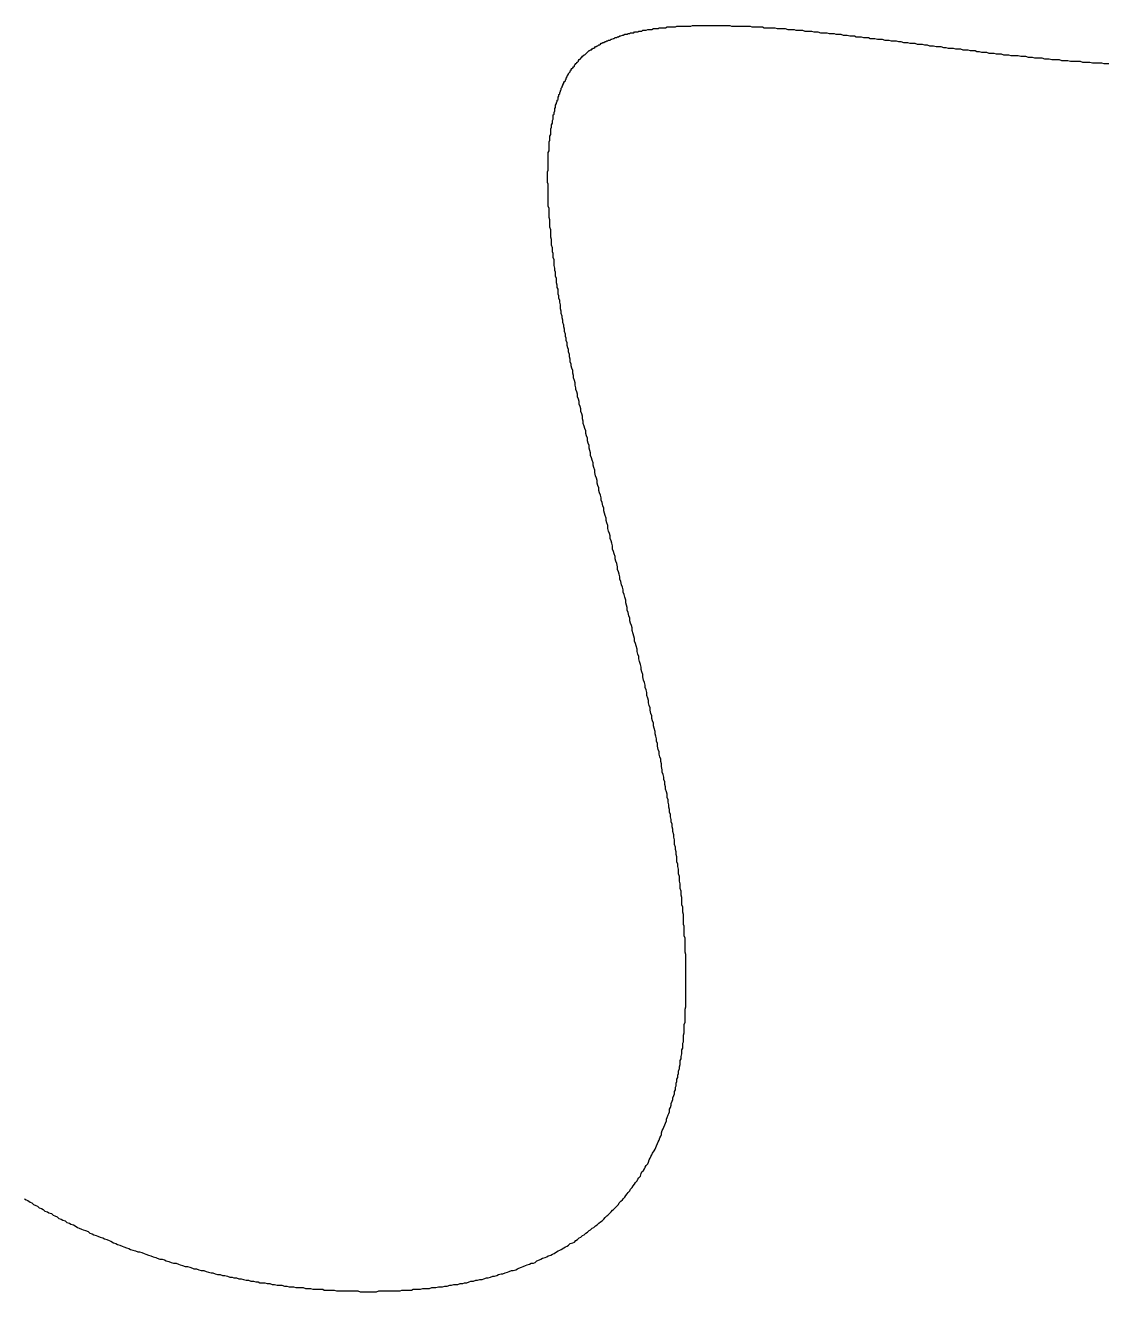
# Model space of a CAD drawing. Header units: millimetres. Extents: x 289 to 9778, y -894 to 6380.
# Drawn here: x 7140.23 to 7153.53, y -196.32 to -180.77 of the extents above; entities that cross this region are included whole.
import ezdxf

# ---------------------------------------------------------------- set-up
doc = ezdxf.new("R2010")
doc.units = ezdxf.units.MM
doc.layers.add('DRAW', color=7, linetype='Continuous')

msp = doc.modelspace()

# ---------------------------------------------------------------- linework, layer by layer
at = {"layer": 'DRAW'}
msp.add_polyline3d([(7140.22, -195.183, 0), (7140.24, -195.193, 0), (7140.26, -195.203, 0), (7140.29, -195.223, 0), (7140.31, -195.233, 0), (7140.33, -195.253, 0), (7140.36, -195.263, 0), (7140.38, -195.273, 0), (7140.4, -195.293, 0), (7140.43, -195.303, 0), (7140.45, -195.313, 0), (7140.47, -195.333, 0), (7140.5, -195.343, 0), (7140.52, -195.353, 0), (7140.55, -195.363, 0), (7140.57, -195.383, 0), (7140.59, -195.393, 0), (7140.62, -195.403, 0), (7140.64, -195.423, 0), (7140.67, -195.433, 0), (7140.69, -195.443, 0), (7140.72, -195.453, 0), (7140.74, -195.473, 0), (7140.77, -195.483, 0), (7140.79, -195.493, 0), (7140.82, -195.503, 0), (7140.84, -195.513, 0), (7140.87, -195.533, 0), (7140.89, -195.543, 0), (7140.92, -195.553, 0), (7140.94, -195.563, 0), (7140.97, -195.573, 0), (7141, -195.583, 0), (7141.02, -195.603, 0), (7141.05, -195.613, 0), (7141.07, -195.623, 0), (7141.1, -195.633, 0), (7141.12, -195.643, 0), (7141.15, -195.653, 0), (7141.18, -195.663, 0), (7141.2, -195.673, 0), (7141.23, -195.683, 0), (7141.26, -195.693, 0), (7141.28, -195.703, 0), (7141.31, -195.723, 0), (7141.34, -195.733, 0), (7141.36, -195.743, 0), (7141.39, -195.753, 0), (7141.42, -195.763, 0), (7141.44, -195.773, 0), (7141.47, -195.783, 0), (7141.5, -195.793, 0), (7141.52, -195.803, 0), (7141.55, -195.813, 0), (7141.58, -195.823, 0), (7141.61, -195.833, 0), (7141.63, -195.833, 0), (7141.66, -195.843, 0), (7141.69, -195.853, 0), (7141.71, -195.863, 0), (7141.74, -195.873, 0), (7141.77, -195.883, 0), (7141.8, -195.893, 0), (7141.83, -195.903, 0), (7141.85, -195.913, 0), (7141.88, -195.923, 0), (7141.91, -195.923, 0), (7141.94, -195.933, 0), (7141.96, -195.943, 0), (7141.99, -195.953, 0), (7142.02, -195.963, 0), (7142.05, -195.973, 0), (7142.08, -195.973, 0), (7142.11, -195.983, 0), (7142.13, -195.993, 0), (7142.16, -196.003, 0), (7142.19, -196.013, 0), (7142.22, -196.013, 0), (7142.25, -196.023, 0), (7142.28, -196.033, 0), (7142.3, -196.043, 0), (7142.33, -196.043, 0), (7142.36, -196.053, 0), (7142.39, -196.063, 0), (7142.42, -196.063, 0), (7142.45, -196.073, 0), (7142.48, -196.083, 0), (7142.51, -196.093, 0), (7142.53, -196.093, 0), (7142.56, -196.103, 0), (7142.59, -196.113, 0), (7142.62, -196.113, 0), (7142.65, -196.123, 0), (7142.68, -196.123, 0), (7142.71, -196.133, 0), (7142.74, -196.143, 0), (7142.77, -196.143, 0), (7142.79, -196.153, 0), (7142.82, -196.153, 0), (7142.85, -196.163, 0), (7142.88, -196.163, 0), (7142.91, -196.173, 0), (7142.94, -196.183, 0), (7142.97, -196.183, 0), (7143, -196.193, 0), (7143.03, -196.193, 0), (7143.06, -196.203, 0), (7143.09, -196.203, 0), (7143.11, -196.213, 0), (7143.14, -196.213, 0), (7143.17, -196.213, 0), (7143.2, -196.223, 0), (7143.23, -196.223, 0), (7143.26, -196.233, 0), (7143.29, -196.233, 0), (7143.32, -196.243, 0), (7143.35, -196.243, 0), (7143.38, -196.243, 0), (7143.41, -196.253, 0), (7143.44, -196.253, 0), (7143.47, -196.263, 0), (7143.49, -196.263, 0), (7143.52, -196.263, 0), (7143.55, -196.273, 0), (7143.58, -196.273, 0), (7143.61, -196.273, 0), (7143.64, -196.273, 0), (7143.67, -196.283, 0), (7143.7, -196.283, 0), (7143.73, -196.283, 0), (7143.76, -196.293, 0), (7143.79, -196.293, 0), (7143.82, -196.293, 0), (7143.85, -196.293, 0), (7143.88, -196.293, 0), (7143.9, -196.303, 0), (7143.93, -196.303, 0), (7143.96, -196.303, 0), (7143.99, -196.303, 0), (7144.02, -196.303, 0), (7144.05, -196.313, 0), (7144.08, -196.313, 0), (7144.11, -196.313, 0), (7144.14, -196.313, 0), (7144.17, -196.313, 0), (7144.2, -196.313, 0), (7144.22, -196.313, 0), (7144.25, -196.313, 0), (7144.28, -196.313, 0), (7144.31, -196.313, 0), (7144.34, -196.323, 0), (7144.37, -196.323, 0), (7144.4, -196.323, 0), (7144.43, -196.323, 0), (7144.45, -196.323, 0), (7144.48, -196.323, 0), (7144.51, -196.323, 0), (7144.54, -196.323, 0), (7144.57, -196.313, 0), (7144.6, -196.313, 0), (7144.63, -196.313, 0), (7144.66, -196.313, 0), (7144.68, -196.313, 0), (7144.71, -196.313, 0), (7144.74, -196.313, 0), (7144.77, -196.313, 0), (7144.8, -196.313, 0), (7144.83, -196.313, 0), (7144.85, -196.303, 0), (7144.88, -196.303, 0), (7144.91, -196.303, 0), (7144.94, -196.303, 0), (7144.97, -196.303, 0), (7144.99, -196.293, 0), (7145.02, -196.293, 0), (7145.05, -196.293, 0), (7145.08, -196.293, 0), (7145.11, -196.283, 0), (7145.13, -196.283, 0), (7145.16, -196.283, 0), (7145.19, -196.283, 0), (7145.22, -196.273, 0), (7145.24, -196.273, 0), (7145.27, -196.273, 0), (7145.3, -196.263, 0), (7145.33, -196.263, 0), (7145.35, -196.263, 0), (7145.38, -196.253, 0), (7145.41, -196.253, 0), (7145.44, -196.243, 0), (7145.46, -196.243, 0), (7145.49, -196.233, 0), (7145.52, -196.233, 0), (7145.54, -196.233, 0), (7145.57, -196.223, 0), (7145.6, -196.223, 0), (7145.62, -196.213, 0), (7145.65, -196.213, 0), (7145.68, -196.203, 0), (7145.7, -196.193, 0), (7145.73, -196.193, 0), (7145.76, -196.183, 0), (7145.78, -196.183, 0), (7145.81, -196.173, 0), (7145.84, -196.173, 0), (7145.86, -196.163, 0), (7145.89, -196.153, 0), (7145.91, -196.153, 0), (7145.94, -196.143, 0), (7145.97, -196.133, 0), (7145.99, -196.133, 0), (7146.02, -196.123, 0), (7146.04, -196.113, 0), (7146.07, -196.103, 0), (7146.09, -196.103, 0), (7146.12, -196.093, 0), (7146.15, -196.083, 0), (7146.17, -196.073, 0), (7146.2, -196.063, 0), (7146.22, -196.063, 0), (7146.25, -196.053, 0), (7146.27, -196.043, 0), (7146.29, -196.033, 0), (7146.32, -196.023, 0), (7146.34, -196.013, 0), (7146.37, -196.003, 0), (7146.39, -195.993, 0), (7146.42, -195.983, 0), (7146.44, -195.973, 0), (7146.47, -195.973, 0), (7146.49, -195.963, 0), (7146.51, -195.943, 0), (7146.54, -195.933, 0), (7146.56, -195.923, 0), (7146.58, -195.913, 0), (7146.61, -195.903, 0), (7146.63, -195.893, 0), (7146.65, -195.883, 0), (7146.68, -195.873, 0), (7146.7, -195.863, 0), (7146.72, -195.853, 0), (7146.75, -195.833, 0), (7146.77, -195.823, 0), (7146.79, -195.813, 0), (7146.81, -195.803, 0), (7146.84, -195.783, 0), (7146.86, -195.773, 0), (7146.88, -195.763, 0), (7146.9, -195.753, 0), (7146.92, -195.733, 0), (7146.95, -195.723, 0), (7146.97, -195.713, 0), (7146.99, -195.693, 0), (7147.01, -195.683, 0), (7147.03, -195.663, 0), (7147.05, -195.653, 0), (7147.07, -195.633, 0), (7147.09, -195.623, 0), (7147.11, -195.603, 0), (7147.13, -195.593, 0), (7147.15, -195.573, 0), (7147.17, -195.563, 0), (7147.19, -195.543, 0), (7147.21, -195.533, 0), (7147.23, -195.513, 0), (7147.25, -195.503, 0), (7147.27, -195.483, 0), (7147.29, -195.463, 0), (7147.31, -195.453, 0), (7147.33, -195.433, 0), (7147.35, -195.413, 0), (7147.37, -195.393, 0), (7147.38, -195.383, 0), (7147.4, -195.363, 0), (7147.42, -195.343, 0), (7147.44, -195.323, 0), (7147.45, -195.313, 0), (7147.47, -195.293, 0), (7147.49, -195.273, 0), (7147.51, -195.253, 0), (7147.52, -195.233, 0), (7147.54, -195.213, 0), (7147.56, -195.193, 0), (7147.57, -195.183, 0), (7147.59, -195.163, 0), (7147.6, -195.143, 0), (7147.62, -195.123, 0), (7147.63, -195.103, 0), (7147.65, -195.083, 0), (7147.66, -195.063, 0), (7147.68, -195.043, 0), (7147.69, -195.023, 0), (7147.71, -195.003, 0), (7147.72, -194.983, 0), (7147.74, -194.963, 0), (7147.75, -194.943, 0), (7147.76, -194.923, 0), (7147.78, -194.903, 0), (7147.79, -194.873, 0), (7147.8, -194.853, 0), (7147.82, -194.833, 0), (7147.83, -194.813, 0), (7147.84, -194.793, 0), (7147.85, -194.773, 0), (7147.87, -194.753, 0), (7147.88, -194.733, 0), (7147.89, -194.703, 0), (7147.9, -194.683, 0), (7147.91, -194.663, 0), (7147.92, -194.643, 0), (7147.93, -194.623, 0), (7147.95, -194.593, 0), (7147.96, -194.573, 0), (7147.97, -194.553, 0), (7147.98, -194.533, 0), (7147.99, -194.503, 0), (7148, -194.483, 0), (7148.01, -194.463, 0), (7148.02, -194.433, 0), (7148.03, -194.413, 0), (7148.04, -194.393, 0), (7148.04, -194.373, 0), (7148.05, -194.343, 0), (7148.06, -194.323, 0), (7148.07, -194.303, 0), (7148.08, -194.273, 0), (7148.09, -194.253, 0), (7148.1, -194.223, 0), (7148.1, -194.203, 0), (7148.11, -194.183, 0), (7148.12, -194.153, 0), (7148.13, -194.133, 0), (7148.14, -194.113, 0), (7148.14, -194.083, 0), (7148.15, -194.063, 0), (7148.16, -194.033, 0), (7148.16, -194.013, 0), (7148.17, -193.983, 0), (7148.18, -193.963, 0), (7148.18, -193.943, 0), (7148.19, -193.913, 0), (7148.2, -193.893, 0), (7148.2, -193.863, 0), (7148.21, -193.843, 0), (7148.21, -193.813, 0), (7148.22, -193.793, 0), (7148.22, -193.763, 0), (7148.23, -193.743, 0), (7148.23, -193.713, 0), (7148.24, -193.693, 0), (7148.24, -193.663, 0), (7148.25, -193.643, 0), (7148.25, -193.613, 0), (7148.26, -193.583, 0), (7148.26, -193.563, 0), (7148.27, -193.533, 0), (7148.27, -193.513, 0), (7148.27, -193.483, 0), (7148.28, -193.463, 0), (7148.28, -193.433, 0), (7148.29, -193.403, 0), (7148.29, -193.383, 0), (7148.29, -193.353, 0), (7148.3, -193.333, 0), (7148.3, -193.303, 0), (7148.3, -193.273, 0), (7148.31, -193.253, 0), (7148.31, -193.223, 0), (7148.31, -193.193, 0), (7148.31, -193.173, 0), (7148.32, -193.143, 0), (7148.32, -193.123, 0), (7148.32, -193.093, 0), (7148.32, -193.063, 0), (7148.32, -193.043, 0), (7148.33, -193.013, 0), (7148.33, -192.983, 0), (7148.33, -192.953, 0), (7148.33, -192.933, 0), (7148.33, -192.903, 0), (7148.33, -192.873, 0), (7148.33, -192.853, 0), (7148.34, -192.823, 0), (7148.34, -192.793, 0), (7148.34, -192.763, 0), (7148.34, -192.743, 0), (7148.34, -192.713, 0), (7148.34, -192.683, 0), (7148.34, -192.663, 0), (7148.34, -192.633, 0), (7148.34, -192.603, 0), (7148.34, -192.573, 0), (7148.34, -192.543, 0), (7148.34, -192.523, 0), (7148.34, -192.493, 0), (7148.34, -192.463, 0), (7148.34, -192.433, 0), (7148.34, -192.413, 0), (7148.34, -192.383, 0), (7148.34, -192.353, 0), (7148.34, -192.323, 0), (7148.34, -192.293, 0), (7148.34, -192.263, 0), (7148.34, -192.243, 0), (7148.34, -192.213, 0), (7148.34, -192.183, 0), (7148.33, -192.153, 0), (7148.33, -192.123, 0), (7148.33, -192.093, 0), (7148.33, -192.073, 0), (7148.33, -192.043, 0), (7148.33, -192.013, 0), (7148.33, -191.983, 0), (7148.32, -191.953, 0), (7148.32, -191.923, 0), (7148.32, -191.893, 0), (7148.32, -191.863, 0), (7148.32, -191.833, 0), (7148.31, -191.813, 0), (7148.31, -191.783, 0), (7148.31, -191.753, 0), (7148.31, -191.723, 0), (7148.31, -191.693, 0), (7148.3, -191.663, 0), (7148.3, -191.633, 0), (7148.3, -191.603, 0), (7148.29, -191.573, 0), (7148.29, -191.543, 0), (7148.29, -191.513, 0), (7148.29, -191.483, 0), (7148.28, -191.453, 0), (7148.28, -191.433, 0), (7148.28, -191.403, 0), (7148.27, -191.373, 0), (7148.27, -191.343, 0), (7148.27, -191.313, 0), (7148.26, -191.283, 0), (7148.26, -191.253, 0), (7148.26, -191.223, 0), (7148.25, -191.193, 0), (7148.25, -191.163, 0), (7148.25, -191.133, 0), (7148.24, -191.103, 0), (7148.24, -191.073, 0), (7148.23, -191.043, 0), (7148.23, -191.013, 0), (7148.23, -190.983, 0), (7148.22, -190.953, 0), (7148.22, -190.923, 0), (7148.21, -190.893, 0), (7148.21, -190.863, 0), (7148.2, -190.833, 0), (7148.2, -190.803, 0), (7148.2, -190.773, 0), (7148.19, -190.743, 0), (7148.19, -190.713, 0), (7148.18, -190.673, 0), (7148.18, -190.643, 0), (7148.17, -190.613, 0), (7148.17, -190.583, 0), (7148.16, -190.553, 0), (7148.16, -190.523, 0), (7148.15, -190.493, 0), (7148.15, -190.463, 0), (7148.14, -190.433, 0), (7148.14, -190.403, 0), (7148.13, -190.373, 0), (7148.13, -190.343, 0), (7148.12, -190.313, 0), (7148.12, -190.283, 0), (7148.11, -190.253, 0), (7148.11, -190.213, 0), (7148.1, -190.183, 0), (7148.09, -190.153, 0), (7148.09, -190.123, 0), (7148.08, -190.093, 0), (7148.08, -190.063, 0), (7148.07, -190.033, 0), (7148.07, -190.003, 0), (7148.06, -189.973, 0), (7148.05, -189.943, 0), (7148.05, -189.913, 0), (7148.04, -189.873, 0), (7148.04, -189.843, 0), (7148.03, -189.813, 0), (7148.03, -189.783, 0), (7148.02, -189.753, 0), (7148.01, -189.723, 0), (7148.01, -189.693, 0), (7148, -189.663, 0), (7147.99, -189.623, 0), (7147.99, -189.593, 0), (7147.98, -189.563, 0), (7147.98, -189.533, 0), (7147.97, -189.503, 0), (7147.96, -189.473, 0), (7147.96, -189.443, 0), (7147.95, -189.403, 0), (7147.94, -189.373, 0), (7147.94, -189.343, 0), (7147.93, -189.313, 0), (7147.92, -189.283, 0), (7147.92, -189.253, 0), (7147.91, -189.223, 0), (7147.9, -189.183, 0), (7147.9, -189.153, 0), (7147.89, -189.123, 0), (7147.88, -189.093, 0), (7147.88, -189.063, 0), (7147.87, -189.033, 0), (7147.86, -189.003, 0), (7147.86, -188.963, 0), (7147.85, -188.933, 0), (7147.84, -188.903, 0), (7147.84, -188.873, 0), (7147.83, -188.843, 0), (7147.82, -188.813, 0), (7147.81, -188.773, 0), (7147.81, -188.743, 0), (7147.8, -188.713, 0), (7147.79, -188.683, 0), (7147.79, -188.653, 0), (7147.78, -188.623, 0), (7147.77, -188.583, 0), (7147.76, -188.553, 0), (7147.76, -188.523, 0), (7147.75, -188.493, 0), (7147.74, -188.463, 0), (7147.74, -188.433, 0), (7147.73, -188.393, 0), (7147.72, -188.363, 0), (7147.71, -188.333, 0), (7147.71, -188.303, 0), (7147.7, -188.273, 0), (7147.69, -188.243, 0), (7147.68, -188.203, 0), (7147.68, -188.173, 0), (7147.67, -188.143, 0), (7147.66, -188.113, 0), (7147.65, -188.083, 0), (7147.65, -188.053, 0), (7147.64, -188.023, 0), (7147.63, -187.983, 0), (7147.62, -187.953, 0), (7147.62, -187.923, 0), (7147.61, -187.893, 0), (7147.6, -187.863, 0), (7147.6, -187.833, 0), (7147.59, -187.793, 0), (7147.58, -187.763, 0), (7147.57, -187.733, 0), (7147.57, -187.703, 0), (7147.56, -187.673, 0), (7147.55, -187.643, 0), (7147.54, -187.603, 0), (7147.53, -187.573, 0), (7147.53, -187.543, 0), (7147.52, -187.513, 0), (7147.51, -187.483, 0), (7147.5, -187.453, 0), (7147.5, -187.423, 0), (7147.49, -187.383, 0), (7147.48, -187.353, 0), (7147.47, -187.323, 0), (7147.47, -187.293, 0), (7147.46, -187.263, 0), (7147.45, -187.233, 0), (7147.44, -187.203, 0), (7147.44, -187.163, 0), (7147.43, -187.133, 0), (7147.42, -187.103, 0), (7147.41, -187.073, 0), (7147.41, -187.043, 0), (7147.4, -187.013, 0), (7147.39, -186.983, 0), (7147.38, -186.953, 0), (7147.38, -186.913, 0), (7147.37, -186.883, 0), (7147.36, -186.853, 0), (7147.36, -186.823, 0), (7147.35, -186.793, 0), (7147.34, -186.763, 0), (7147.33, -186.733, 0), (7147.33, -186.703, 0), (7147.32, -186.673, 0), (7147.31, -186.633, 0), (7147.3, -186.603, 0), (7147.3, -186.573, 0), (7147.29, -186.543, 0), (7147.28, -186.513, 0), (7147.27, -186.483, 0), (7147.27, -186.453, 0), (7147.26, -186.423, 0), (7147.25, -186.393, 0), (7147.25, -186.363, 0), (7147.24, -186.333, 0), (7147.23, -186.303, 0), (7147.22, -186.263, 0), (7147.22, -186.233, 0), (7147.21, -186.203, 0), (7147.2, -186.173, 0), (7147.2, -186.143, 0), (7147.19, -186.113, 0), (7147.18, -186.083, 0), (7147.17, -186.053, 0), (7147.17, -186.023, 0), (7147.16, -185.993, 0), (7147.15, -185.963, 0), (7147.15, -185.933, 0), (7147.14, -185.903, 0), (7147.13, -185.873, 0), (7147.13, -185.843, 0), (7147.12, -185.813, 0), (7147.11, -185.783, 0), (7147.11, -185.753, 0), (7147.1, -185.723, 0), (7147.09, -185.693, 0), (7147.08, -185.663, 0), (7147.08, -185.633, 0), (7147.07, -185.603, 0), (7147.07, -185.573, 0), (7147.06, -185.543, 0), (7147.05, -185.513, 0), (7147.05, -185.483, 0), (7147.04, -185.453, 0), (7147.03, -185.423, 0), (7147.03, -185.393, 0), (7147.02, -185.363, 0), (7147.01, -185.333, 0), (7147.01, -185.303, 0), (7147, -185.273, 0), (7146.99, -185.243, 0), (7146.99, -185.223, 0), (7146.98, -185.193, 0), (7146.98, -185.163, 0), (7146.97, -185.133, 0), (7146.96, -185.103, 0), (7146.96, -185.073, 0), (7146.95, -185.043, 0), (7146.95, -185.013, 0), (7146.94, -184.983, 0), (7146.93, -184.953, 0), (7146.93, -184.933, 0), (7146.92, -184.903, 0), (7146.92, -184.873, 0), (7146.91, -184.843, 0), (7146.91, -184.813, 0), (7146.9, -184.783, 0), (7146.9, -184.753, 0), (7146.89, -184.733, 0), (7146.88, -184.703, 0), (7146.88, -184.673, 0), (7146.87, -184.643, 0), (7146.87, -184.613, 0), (7146.86, -184.593, 0), (7146.86, -184.563, 0), (7146.85, -184.533, 0), (7146.85, -184.503, 0), (7146.84, -184.473, 0), (7146.84, -184.453, 0), (7146.83, -184.423, 0), (7146.83, -184.393, 0), (7146.82, -184.363, 0), (7146.82, -184.343, 0), (7146.81, -184.313, 0), (7146.81, -184.283, 0), (7146.8, -184.253, 0), (7146.8, -184.233, 0), (7146.8, -184.203, 0), (7146.79, -184.173, 0), (7146.79, -184.153, 0), (7146.78, -184.123, 0), (7146.78, -184.093, 0), (7146.77, -184.073, 0), (7146.77, -184.043, 0), (7146.77, -184.013, 0), (7146.76, -183.993, 0), (7146.76, -183.963, 0), (7146.75, -183.933, 0), (7146.75, -183.913, 0), (7146.75, -183.883, 0), (7146.74, -183.853, 0), (7146.74, -183.833, 0), (7146.74, -183.803, 0), (7146.73, -183.783, 0), (7146.73, -183.753, 0), (7146.72, -183.723, 0), (7146.72, -183.703, 0), (7146.72, -183.673, 0), (7146.72, -183.653, 0), (7146.71, -183.623, 0), (7146.71, -183.603, 0), (7146.71, -183.573, 0), (7146.7, -183.553, 0), (7146.7, -183.523, 0), (7146.7, -183.503, 0), (7146.69, -183.473, 0), (7146.69, -183.453, 0), (7146.69, -183.423, 0), (7146.69, -183.403, 0), (7146.68, -183.373, 0), (7146.68, -183.353, 0), (7146.68, -183.323, 0), (7146.68, -183.303, 0), (7146.68, -183.283, 0), (7146.67, -183.253, 0), (7146.67, -183.233, 0), (7146.67, -183.203, 0), (7146.67, -183.183, 0), (7146.67, -183.163, 0), (7146.66, -183.133, 0), (7146.66, -183.113, 0), (7146.66, -183.083, 0), (7146.66, -183.063, 0), (7146.66, -183.043, 0), (7146.66, -183.023, 0), (7146.65, -182.993, 0), (7146.65, -182.973, 0), (7146.65, -182.953, 0), (7146.65, -182.923, 0), (7146.65, -182.903, 0), (7146.65, -182.883, 0), (7146.65, -182.863, 0), (7146.65, -182.833, 0), (7146.65, -182.813, 0), (7146.65, -182.793, 0), (7146.65, -182.773, 0), (7146.65, -182.753, 0), (7146.65, -182.723, 0), (7146.64, -182.703, 0), (7146.64, -182.683, 0), (7146.64, -182.663, 0), (7146.64, -182.643, 0), (7146.64, -182.623, 0), (7146.64, -182.603, 0), (7146.64, -182.573, 0), (7146.65, -182.553, 0), (7146.65, -182.533, 0), (7146.65, -182.513, 0), (7146.65, -182.493, 0), (7146.65, -182.473, 0), (7146.65, -182.453, 0), (7146.65, -182.433, 0), (7146.65, -182.413, 0), (7146.65, -182.393, 0), (7146.65, -182.373, 0), (7146.65, -182.353, 0), (7146.65, -182.333, 0), (7146.66, -182.313, 0), (7146.66, -182.293, 0), (7146.66, -182.273, 0), (7146.66, -182.263, 0), (7146.66, -182.243, 0), (7146.66, -182.223, 0), (7146.66, -182.203, 0), (7146.67, -182.183, 0), (7146.67, -182.163, 0), (7146.67, -182.143, 0), (7146.67, -182.133, 0), (7146.68, -182.113, 0), (7146.68, -182.093, 0), (7146.68, -182.073, 0), (7146.68, -182.063, 0), (7146.68, -182.043, 0), (7146.69, -182.023, 0), (7146.69, -182.003, 0), (7146.69, -181.993, 0), (7146.7, -181.973, 0), (7146.7, -181.953, 0), (7146.7, -181.943, 0), (7146.71, -181.923, 0), (7146.71, -181.903, 0), (7146.71, -181.893, 0), (7146.71, -181.873, 0), (7146.72, -181.863, 0), (7146.72, -181.843, 0), (7146.73, -181.823, 0), (7146.73, -181.813, 0), (7146.73, -181.793, 0), (7146.74, -181.783, 0), (7146.74, -181.763, 0), (7146.74, -181.753, 0), (7146.75, -181.733, 0), (7146.75, -181.723, 0), (7146.76, -181.703, 0), (7146.76, -181.693, 0), (7146.77, -181.683, 0), (7146.77, -181.663, 0), (7146.77, -181.653, 0), (7146.78, -181.643, 0), (7146.78, -181.623, 0), (7146.79, -181.613, 0), (7146.79, -181.603, 0), (7146.8, -181.583, 0), (7146.8, -181.573, 0), (7146.81, -181.563, 0), (7146.81, -181.543, 0), (7146.82, -181.533, 0), (7146.82, -181.523, 0), (7146.83, -181.513, 0), (7146.83, -181.503, 0), (7146.84, -181.483, 0), (7146.84, -181.473, 0), (7146.85, -181.463, 0), (7146.86, -181.453, 0), (7146.86, -181.443, 0), (7146.87, -181.433, 0), (7146.87, -181.423, 0), (7146.88, -181.403, 0), (7146.88, -181.393, 0), (7146.89, -181.383, 0), (7146.9, -181.373, 0), (7146.9, -181.363, 0), (7146.91, -181.353, 0), (7146.92, -181.343, 0), (7146.92, -181.333, 0), (7146.93, -181.323, 0), (7146.93, -181.313, 0), (7146.94, -181.303, 0), (7146.95, -181.293, 0), (7146.95, -181.293, 0), (7146.96, -181.283, 0), (7146.97, -181.273, 0), (7146.97, -181.263, 0), (7146.98, -181.253, 0), (7146.99, -181.243, 0), (7147, -181.233, 0), (7147, -181.223, 0), (7147.01, -181.223, 0), (7147.02, -181.213, 0), (7147.02, -181.203, 0), (7147.03, -181.193, 0), (7147.04, -181.183, 0), (7147.05, -181.183, 0), (7147.05, -181.173, 0), (7147.06, -181.163, 0), (7147.07, -181.153, 0), (7147.08, -181.153, 0), (7147.08, -181.143, 0), (7147.09, -181.133, 0), (7147.1, -181.133, 0), (7147.11, -181.123, 0), (7147.12, -181.113, 0), (7147.13, -181.103, 0), (7147.13, -181.103, 0), (7147.14, -181.093, 0), (7147.15, -181.083, 0), (7147.16, -181.083, 0), (7147.17, -181.073, 0), (7147.18, -181.073, 0), (7147.19, -181.063, 0), (7147.2, -181.053, 0), (7147.21, -181.053, 0), (7147.22, -181.043, 0), (7147.23, -181.033, 0), (7147.24, -181.033, 0), (7147.25, -181.023, 0), (7147.26, -181.023, 0), (7147.27, -181.013, 0), (7147.28, -181.013, 0), (7147.29, -181.003, 0), (7147.3, -180.993, 0), (7147.31, -180.993, 0), (7147.32, -180.983, 0), (7147.33, -180.983, 0), (7147.35, -180.973, 0), (7147.36, -180.973, 0), (7147.37, -180.963, 0), (7147.38, -180.963, 0), (7147.39, -180.953, 0), (7147.41, -180.953, 0), (7147.42, -180.943, 0), (7147.43, -180.943, 0), (7147.45, -180.933, 0), (7147.46, -180.933, 0), (7147.47, -180.923, 0), (7147.49, -180.923, 0), (7147.5, -180.913, 0), (7147.51, -180.913, 0), (7147.53, -180.903, 0), (7147.54, -180.903, 0), (7147.56, -180.893, 0), (7147.57, -180.893, 0), (7147.59, -180.883, 0), (7147.6, -180.883, 0), (7147.62, -180.883, 0), (7147.63, -180.873, 0), (7147.65, -180.873, 0), (7147.66, -180.863, 0), (7147.68, -180.863, 0), (7147.7, -180.863, 0), (7147.71, -180.853, 0), (7147.73, -180.853, 0), (7147.75, -180.853, 0), (7147.76, -180.843, 0), (7147.78, -180.843, 0), (7147.8, -180.843, 0), (7147.81, -180.833, 0), (7147.83, -180.833, 0), (7147.85, -180.833, 0), (7147.87, -180.823, 0), (7147.88, -180.823, 0), (7147.9, -180.823, 0), (7147.92, -180.823, 0), (7147.94, -180.813, 0), (7147.96, -180.813, 0), (7147.98, -180.813, 0), (7148, -180.813, 0), (7148.01, -180.803, 0), (7148.03, -180.803, 0), (7148.05, -180.803, 0), (7148.07, -180.803, 0), (7148.09, -180.803, 0), (7148.11, -180.793, 0), (7148.13, -180.793, 0), (7148.15, -180.793, 0), (7148.17, -180.793, 0), (7148.19, -180.793, 0), (7148.21, -180.793, 0), (7148.23, -180.783, 0), (7148.25, -180.783, 0), (7148.27, -180.783, 0), (7148.3, -180.783, 0), (7148.32, -180.783, 0), (7148.34, -180.783, 0), (7148.36, -180.783, 0), (7148.38, -180.783, 0), (7148.4, -180.783, 0), (7148.42, -180.773, 0), (7148.45, -180.773, 0), (7148.47, -180.773, 0), (7148.49, -180.773, 0), (7148.51, -180.773, 0), (7148.53, -180.773, 0), (7148.56, -180.773, 0), (7148.58, -180.773, 0), (7148.6, -180.773, 0), (7148.62, -180.773, 0), (7148.65, -180.773, 0), (7148.67, -180.773, 0), (7148.69, -180.773, 0), (7148.72, -180.773, 0), (7148.74, -180.773, 0), (7148.76, -180.773, 0), (7148.79, -180.773, 0), (7148.81, -180.773, 0), (7148.83, -180.773, 0), (7148.86, -180.773, 0), (7148.88, -180.773, 0), (7148.9, -180.783, 0), (7148.93, -180.783, 0), (7148.95, -180.783, 0), (7148.98, -180.783, 0), (7149, -180.783, 0), (7149.03, -180.783, 0), (7149.05, -180.783, 0), (7149.08, -180.783, 0), (7149.1, -180.783, 0), (7149.13, -180.783, 0), (7149.15, -180.793, 0), (7149.18, -180.793, 0), (7149.2, -180.793, 0), (7149.23, -180.793, 0), (7149.25, -180.793, 0), (7149.28, -180.793, 0), (7149.3, -180.803, 0), (7149.33, -180.803, 0), (7149.35, -180.803, 0), (7149.38, -180.803, 0), (7149.4, -180.803, 0), (7149.43, -180.803, 0), (7149.46, -180.813, 0), (7149.48, -180.813, 0), (7149.51, -180.813, 0), (7149.53, -180.813, 0), (7149.56, -180.813, 0), (7149.59, -180.823, 0), (7149.61, -180.823, 0), (7149.64, -180.823, 0), (7149.67, -180.823, 0), (7149.69, -180.833, 0), (7149.72, -180.833, 0), (7149.75, -180.833, 0), (7149.77, -180.833, 0), (7149.8, -180.843, 0), (7149.83, -180.843, 0), (7149.85, -180.843, 0), (7149.88, -180.843, 0), (7149.91, -180.853, 0), (7149.94, -180.853, 0), (7149.96, -180.853, 0), (7149.99, -180.863, 0), (7150.02, -180.863, 0), (7150.04, -180.863, 0), (7150.07, -180.863, 0), (7150.1, -180.873, 0), (7150.13, -180.873, 0), (7150.16, -180.873, 0), (7150.18, -180.883, 0), (7150.21, -180.883, 0), (7150.24, -180.883, 0), (7150.27, -180.893, 0), (7150.29, -180.893, 0), (7150.32, -180.893, 0), (7150.35, -180.903, 0), (7150.38, -180.903, 0), (7150.41, -180.903, 0), (7150.43, -180.913, 0), (7150.46, -180.913, 0), (7150.49, -180.913, 0), (7150.52, -180.923, 0), (7150.55, -180.923, 0), (7150.58, -180.923, 0), (7150.6, -180.933, 0), (7150.63, -180.933, 0), (7150.66, -180.933, 0), (7150.69, -180.943, 0), (7150.72, -180.943, 0), (7150.75, -180.943, 0), (7150.78, -180.953, 0), (7150.8, -180.953, 0), (7150.83, -180.953, 0), (7150.86, -180.963, 0), (7150.89, -180.963, 0), (7150.92, -180.963, 0), (7150.95, -180.973, 0), (7150.98, -180.973, 0), (7151.01, -180.983, 0), (7151.04, -180.983, 0), (7151.06, -180.983, 0), (7151.09, -180.993, 0), (7151.12, -180.993, 0), (7151.15, -180.993, 0), (7151.18, -181.003, 0), (7151.21, -181.003, 0), (7151.24, -181.003, 0), (7151.27, -181.013, 0), (7151.3, -181.013, 0), (7151.33, -181.023, 0), (7151.36, -181.023, 0), (7151.38, -181.023, 0), (7151.41, -181.033, 0), (7151.44, -181.033, 0), (7151.47, -181.033, 0), (7151.5, -181.043, 0), (7151.53, -181.043, 0), (7151.56, -181.053, 0), (7151.59, -181.053, 0), (7151.62, -181.053, 0), (7151.65, -181.063, 0), (7151.68, -181.063, 0), (7151.71, -181.063, 0), (7151.74, -181.073, 0), (7151.77, -181.073, 0), (7151.8, -181.073, 0), (7151.83, -181.083, 0), (7151.86, -181.083, 0), (7151.89, -181.083, 0), (7151.91, -181.093, 0), (7151.94, -181.093, 0), (7151.97, -181.103, 0), (7152, -181.103, 0), (7152.03, -181.103, 0), (7152.06, -181.113, 0), (7152.09, -181.113, 0), (7152.12, -181.113, 0), (7152.15, -181.123, 0), (7152.18, -181.123, 0), (7152.21, -181.123, 0), (7152.24, -181.133, 0), (7152.27, -181.133, 0), (7152.3, -181.133, 0), (7152.33, -181.143, 0), (7152.36, -181.143, 0), (7152.39, -181.143, 0), (7152.42, -181.143, 0), (7152.45, -181.153, 0), (7152.48, -181.153, 0), (7152.51, -181.153, 0), (7152.54, -181.163, 0), (7152.56, -181.163, 0), (7152.59, -181.163, 0), (7152.62, -181.173, 0), (7152.65, -181.173, 0), (7152.68, -181.173, 0), (7152.71, -181.173, 0), (7152.74, -181.183, 0), (7152.77, -181.183, 0), (7152.8, -181.183, 0), (7152.83, -181.193, 0), (7152.86, -181.193, 0), (7152.89, -181.193, 0), (7152.92, -181.193, 0), (7152.95, -181.203, 0), (7152.98, -181.203, 0), (7153, -181.203, 0), (7153.03, -181.203, 0), (7153.06, -181.213, 0), (7153.09, -181.213, 0), (7153.12, -181.213, 0), (7153.15, -181.213, 0), (7153.18, -181.213, 0), (7153.21, -181.223, 0), (7153.24, -181.223, 0), (7153.27, -181.223, 0), (7153.3, -181.223, 0), (7153.33, -181.233, 0), (7153.35, -181.233, 0), (7153.38, -181.233, 0), (7153.41, -181.233, 0), (7153.44, -181.233, 0), (7153.47, -181.243, 0), (7153.5, -181.243, 0), (7153.53, -181.243, 0)], dxfattribs=at)

doc.saveas('drawing.dxf')
